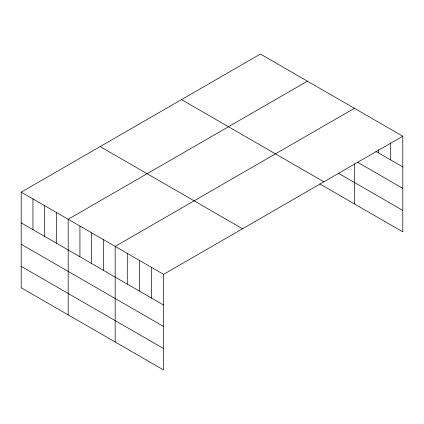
<?xml version="1.0" encoding="UTF-8"?>
<svg xmlns="http://www.w3.org/2000/svg" width="424" height="424" viewBox="0 0 424 424"><rect width="100%" height="100%" fill="white"/><g stroke="black" fill="none" stroke-linecap="round" stroke-linejoin="round"><path stroke-width="0.64" d="M21.2 192.157L163.574 274.355L163.574 369.961L21.2 287.758L21.2 192.157L260.426 54.039L402.8 136.242L402.8 231.843L319.712 183.873M307.411 81.164L68.184 219.282L68.184 314.884M354.395 108.29L115.169 246.408L115.169 342.014M163.574 274.355L402.8 136.242M375.844 151.384L402.8 166.945M357.692 162.318L402.8 188.362M338.172 173.114L402.8 210.426M181.483 99.619L323.856 181.817M100.144 146.577L242.517 228.774M21.2 222.86L163.574 305.063M21.2 244.277L163.574 326.475M21.2 266.346L163.574 348.544M390.7 142.973L390.7 159.959M378.595 149.704L378.595 152.969M354.395 163.659L354.395 203.896M151.474 267.369L151.474 298.072M139.369 260.384L139.369 291.087M127.269 253.393L127.269 284.101M103.419 239.624L103.419 270.332M91.674 232.845L91.674 263.548M79.929 226.061L79.929 256.769M56.44 212.498L56.44 243.206M44.69 205.72L44.69 236.422M32.945 198.936L32.945 229.644"/></g></svg>
